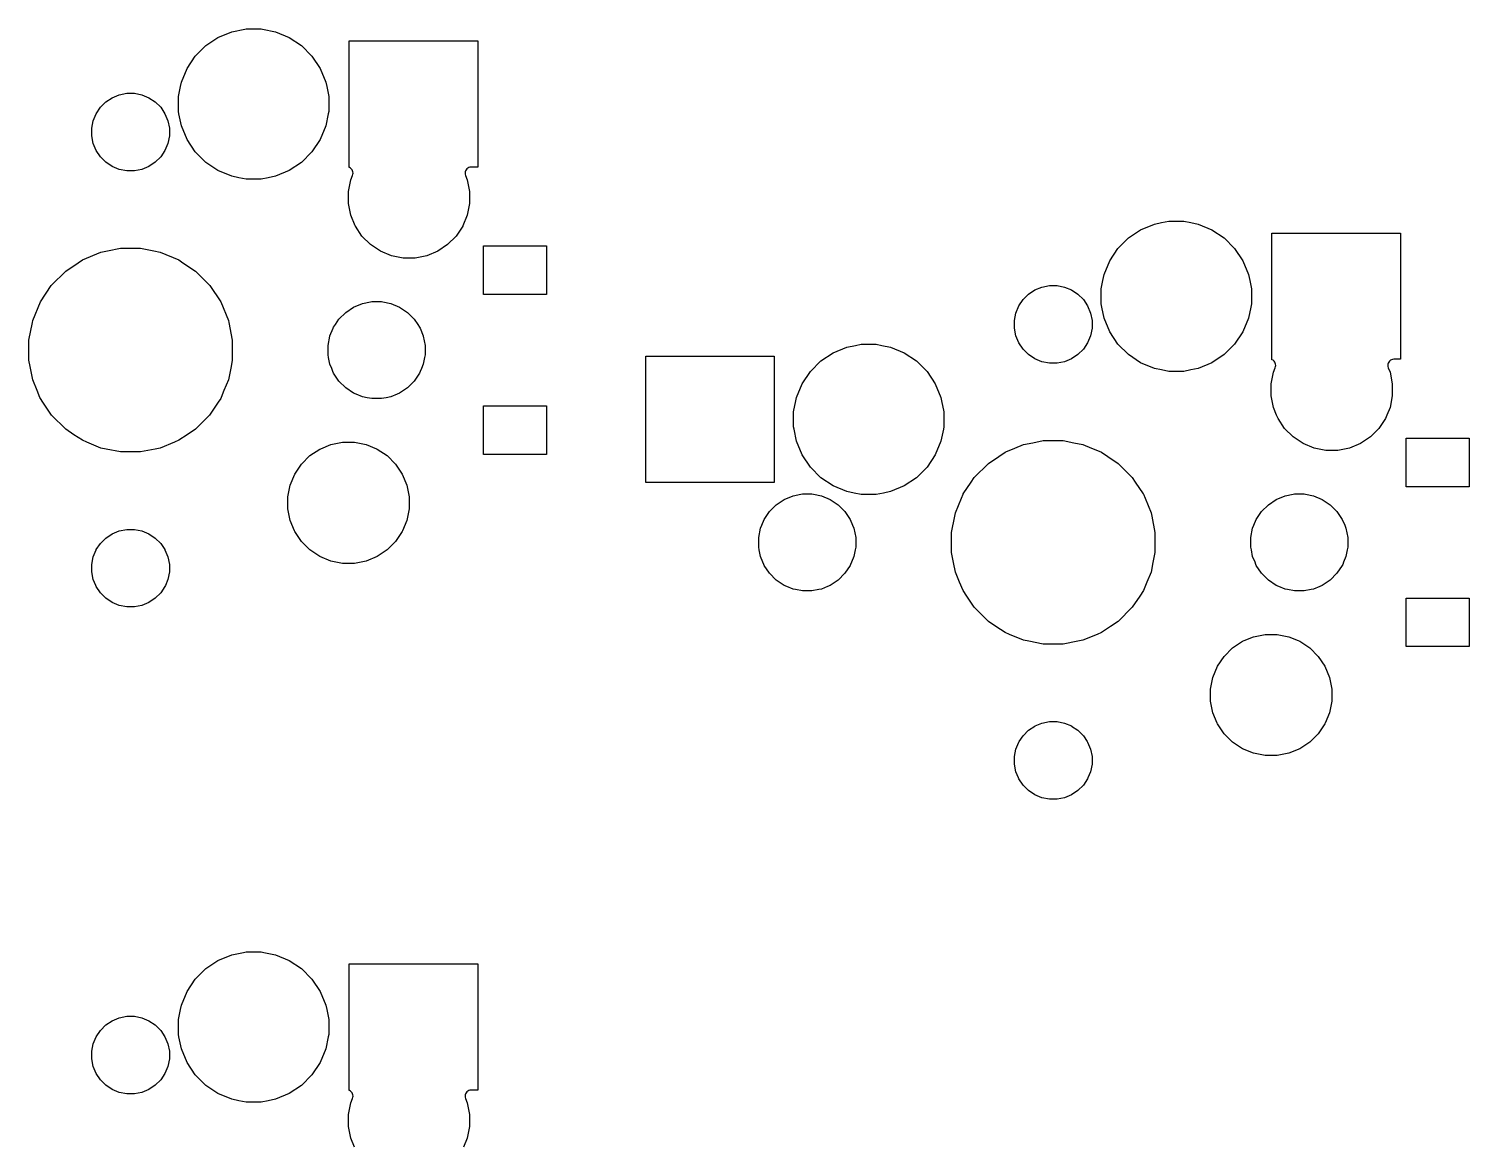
# Model space of a CAD drawing. Extents: x 52 to 337, y -159 to -34.
# Drawn here: x 124.9 to 154.64, y -77.45 to -54.49 of the extents above; entities that cross this region are included whole.
import ezdxf

# ---------------------------------------------------------------- set-up
doc = ezdxf.new("R2010")
doc.units = 0
doc.layers.add('BLACK', color=7, linetype='CONTINUOUS')

msp = doc.modelspace()

# ---------------------------------------------------------------- linework, layer by layer
at = {"layer": 'BLACK', "linetype": 'CONTINUOUS'}
for p, q in [((128.551, -54.834), (128.805, -54.6643)), ((128.805, -54.6643), (129.088, -54.5474)), ((129.088, -54.5474), (129.356, -54.4939)), ((129.356, -54.4939), (129.387, -54.4877)), ((129.387, -54.4877), (129.693, -54.4877)), ((129.693, -54.4877), (129.724, -54.4939)), ((129.724, -54.4939), (129.992, -54.5474)), ((129.992, -54.5474), (130.275, -54.6643)), ((130.275, -54.6643), (130.529, -54.834)), ((128.335, -55.05), (128.551, -54.834)), ((130.529, -54.834), (130.745, -55.05)), ((131.516, -57.3489), (131.516, -54.7377)), ((131.516, -54.7377), (134.168, -54.7377)), ((134.168, -54.7377), (134.168, -57.3397)), ((128.049, -55.5863), (128.166, -55.3041)), ((128.166, -55.3041), (128.335, -55.05)), ((130.745, -55.05), (130.914, -55.3041)), ((130.914, -55.3041), (131.031, -55.5863)), ((128.03, -55.6794), (128.049, -55.5863)), ((131.031, -55.5863), (131.05, -55.6794)), ((126.489, -55.9966), (126.621, -55.9089)), ((126.621, -55.9089), (126.766, -55.8485)), ((126.621, -55.9089), (126.621, -55.9089)), ((126.766, -55.8485), (126.921, -55.8177)), ((126.921, -55.8177), (127.079, -55.8177)), ((127.079, -55.8177), (127.234, -55.8485)), ((127.234, -55.8485), (127.379, -55.9089)), ((127.379, -55.9089), (127.379, -55.9089)), ((127.379, -55.9089), (127.511, -55.9966)), ((127.989, -55.886), (128.03, -55.6794)), ((127.989, -56.1915), (127.989, -55.886)), ((131.05, -55.6794), (131.091, -55.886)), ((131.091, -55.886), (131.091, -56.1915)), ((126.29, -56.2393), (126.378, -56.1081)), ((126.378, -56.1081), (126.489, -55.9966)), ((127.511, -55.9966), (127.622, -56.1081)), ((127.622, -56.1081), (127.71, -56.2393)), ((127.999, -56.243), (127.989, -56.1915)), ((131.091, -56.1915), (131.081, -56.243)), ((126.199, -56.5399), (126.23, -56.3851)), ((126.23, -56.3851), (126.29, -56.2393)), ((126.29, -56.2393), (126.29, -56.2393)), ((127.71, -56.2393), (127.71, -56.2393)), ((127.71, -56.2393), (127.77, -56.3851)), ((127.77, -56.3851), (127.801, -56.5399)), ((128.049, -56.4912), (127.999, -56.243)), ((128.166, -56.7734), (128.049, -56.4912)), ((131.031, -56.4912), (130.914, -56.7734)), ((131.081, -56.243), (131.031, -56.4912)), ((126.199, -56.6976), (126.199, -56.5399)), ((126.23, -56.8524), (126.199, -56.6976)), ((127.801, -56.6976), (127.77, -56.8524)), ((127.801, -56.5399), (127.801, -56.6976)), ((128.335, -57.0275), (128.166, -56.7734)), ((130.914, -56.7734), (130.745, -57.0275)), ((126.29, -56.997), (126.23, -56.8524)), ((126.29, -56.9982), (126.29, -56.997)), ((126.378, -57.1294), (126.29, -56.9982)), ((127.71, -56.9982), (127.622, -57.1294)), ((127.77, -56.8524), (127.71, -56.997)), ((127.71, -56.997), (127.71, -56.9982)), ((128.551, -57.2435), (128.335, -57.0275)), ((130.745, -57.0275), (130.529, -57.2435)), ((126.489, -57.2409), (126.378, -57.1294)), ((126.621, -57.3286), (126.489, -57.2409)), ((126.766, -57.389), (126.621, -57.3286)), ((126.621, -57.3286), (126.621, -57.3286)), ((126.621, -57.3286), (126.621, -57.3286)), ((126.921, -57.4198), (126.766, -57.389)), ((127.234, -57.389), (127.079, -57.4198)), ((127.379, -57.3286), (127.234, -57.389)), ((127.511, -57.2409), (127.379, -57.3286)), ((127.379, -57.3286), (127.379, -57.3286)), ((127.379, -57.3286), (127.379, -57.3286)), ((127.622, -57.1294), (127.511, -57.2409)), ((128.805, -57.4132), (128.551, -57.2435)), ((130.529, -57.2435), (130.275, -57.4132)), ((131.517, -57.3493), (131.516, -57.3489)), ((131.539, -57.3608), (131.517, -57.3493)), ((131.558, -57.3764), (131.539, -57.3608)), ((131.573, -57.3953), (131.558, -57.3764)), ((131.585, -57.4169), (131.573, -57.3953)), ((133.927, -57.3953), (133.915, -57.4169)), ((133.942, -57.3764), (133.927, -57.3953)), ((133.961, -57.3608), (133.942, -57.3764)), ((133.983, -57.3493), (133.961, -57.3608)), ((134.006, -57.3422), (133.983, -57.3493)), ((134.031, -57.3397), (134.006, -57.3422)), ((134.168, -57.3397), (134.031, -57.3397)), ((127.079, -57.4198), (126.921, -57.4198)), ((129.088, -57.5301), (128.805, -57.4132)), ((129.237, -57.5599), (129.088, -57.5301)), ((129.387, -57.5897), (129.237, -57.5599)), ((129.693, -57.5897), (129.387, -57.5897)), ((129.843, -57.5599), (129.693, -57.5897)), ((129.992, -57.5301), (129.843, -57.5599)), ((130.275, -57.4132), (129.992, -57.5301)), ((131.499, -57.8455), (131.547, -57.6038)), ((131.547, -57.6038), (131.585, -57.5126)), ((131.592, -57.4404), (131.585, -57.4169)), ((131.585, -57.5126), (131.592, -57.4891)), ((131.594, -57.4647), (131.592, -57.4404)), ((131.592, -57.4891), (131.594, -57.4647)), ((133.908, -57.4404), (133.906, -57.4647)), ((133.906, -57.4647), (133.908, -57.4891)), ((133.915, -57.4169), (133.908, -57.4404)), ((133.908, -57.4891), (133.915, -57.5126)), ((133.915, -57.5126), (133.953, -57.6038)), ((133.953, -57.6038), (134.001, -57.8455)), ((131.499, -58.092), (131.499, -57.8455)), ((134.001, -57.8455), (134.001, -58.092)), ((131.547, -58.3337), (131.499, -58.092)), ((134.001, -58.092), (133.953, -58.3337)), ((131.638, -58.5524), (131.547, -58.3337)), ((131.641, -58.5613), (131.638, -58.5524)), ((131.778, -58.7662), (131.641, -58.5613)), ((133.859, -58.5613), (133.722, -58.7662)), ((133.862, -58.5524), (133.859, -58.5613)), ((133.953, -58.3337), (133.862, -58.5524)), ((147.855, -58.633), (148.138, -58.5161)), ((148.138, -58.5161), (148.287, -58.4863)), ((148.287, -58.4863), (148.437, -58.4565)), ((148.437, -58.4565), (148.743, -58.4565)), ((148.743, -58.4565), (148.893, -58.4863)), ((148.893, -58.4863), (149.042, -58.5161)), ((149.042, -58.5161), (149.325, -58.633)), ((131.953, -58.9405), (131.778, -58.7662)), ((133.722, -58.7662), (133.547, -58.9405)), ((147.385, -59.0188), (147.601, -58.8028)), ((147.601, -58.8028), (147.855, -58.633)), ((149.325, -58.633), (149.579, -58.8028)), ((149.579, -58.8028), (149.795, -59.0188)), ((150.566, -61.3176), (150.566, -58.7065)), ((150.566, -58.7065), (153.218, -58.7065)), ((153.218, -58.7065), (153.218, -61.3085)), ((126.005, -59.2569), (126.387, -59.0985)), ((126.387, -59.0985), (126.522, -59.0716)), ((126.522, -59.0716), (126.793, -59.0177)), ((126.793, -59.0177), (127.207, -59.0177)), ((127.207, -59.0177), (127.478, -59.0716)), ((127.478, -59.0716), (127.613, -59.0985)), ((127.613, -59.0985), (127.995, -59.2569)), ((132.157, -59.0774), (131.953, -58.9405)), ((132.385, -59.1717), (132.157, -59.0774)), ((132.157, -59.0774), (132.157, -59.0774)), ((132.157, -59.0774), (132.157, -59.0774)), ((132.627, -59.2197), (132.385, -59.1717)), ((133.115, -59.1717), (132.873, -59.2197)), ((133.343, -59.0774), (133.115, -59.1717)), ((133.547, -58.9405), (133.343, -59.0774)), ((133.343, -59.0774), (133.343, -59.0774)), ((133.343, -59.0774), (133.343, -59.0774)), ((134.286, -59.9697), (134.286, -58.9677)), ((134.286, -58.9677), (135.588, -58.9677)), ((135.588, -58.9677), (135.588, -59.9697)), ((147.216, -59.2728), (147.385, -59.0188)), ((149.795, -59.0188), (149.964, -59.2728)), ((125.661, -59.4868), (125.919, -59.3145)), ((125.919, -59.3145), (126.005, -59.2569)), ((127.995, -59.2569), (128.081, -59.3145)), ((128.081, -59.3145), (128.339, -59.4868)), ((132.873, -59.2197), (132.627, -59.2197)), ((147.099, -59.5551), (147.216, -59.2728)), ((149.964, -59.2728), (150.081, -59.5551)), ((125.368, -59.7794), (125.661, -59.4868)), ((128.339, -59.4868), (128.632, -59.7794)), ((147.039, -59.8547), (147.074, -59.6795)), ((147.074, -59.6795), (147.099, -59.5551)), ((150.081, -59.5551), (150.106, -59.6795)), ((150.106, -59.6795), (150.141, -59.8547)), ((125.138, -60.1236), (125.363, -59.7865)), ((125.363, -59.7865), (125.368, -59.7794)), ((128.632, -59.7794), (128.637, -59.7865)), ((128.637, -59.7865), (128.862, -60.1236)), ((135.588, -59.9697), (134.286, -59.9697)), ((145.428, -60.0769), (145.539, -59.9653)), ((145.539, -59.9653), (145.671, -59.8777)), ((145.671, -59.8777), (145.816, -59.8173)), ((145.671, -59.8777), (145.671, -59.8777)), ((145.816, -59.8173), (145.971, -59.7865)), ((145.971, -59.7865), (146.129, -59.7865)), ((146.129, -59.7865), (146.284, -59.8173)), ((146.284, -59.8173), (146.429, -59.8777)), ((146.429, -59.8777), (146.429, -59.8777)), ((146.429, -59.8777), (146.561, -59.9653)), ((146.561, -59.9653), (146.672, -60.0769)), ((147.039, -60.1603), (147.039, -59.8547)), ((150.141, -59.8547), (150.141, -60.1603)), ((124.98, -60.5059), (125.138, -60.1236)), ((128.862, -60.1236), (129.02, -60.5059)), ((131.302, -60.4806), (131.442, -60.3412)), ((131.442, -60.3412), (131.606, -60.2317)), ((131.606, -60.2317), (131.788, -60.1562)), ((131.788, -60.1562), (131.952, -60.1236)), ((131.952, -60.1236), (131.981, -60.1177)), ((131.981, -60.1177), (132.179, -60.1177)), ((132.179, -60.1177), (132.208, -60.1236)), ((132.208, -60.1236), (132.372, -60.1562)), ((132.372, -60.1562), (132.554, -60.2317)), ((132.554, -60.2317), (132.718, -60.3412)), ((132.718, -60.3412), (132.858, -60.4806)), ((145.249, -60.5086), (145.28, -60.3539)), ((145.28, -60.3539), (145.34, -60.2081)), ((145.34, -60.2081), (145.428, -60.0769)), ((145.34, -60.2081), (145.34, -60.2081)), ((146.672, -60.0769), (146.76, -60.2081)), ((146.76, -60.2081), (146.76, -60.2081)), ((146.76, -60.2081), (146.82, -60.3539)), ((146.82, -60.3539), (146.851, -60.5086)), ((147.053, -60.2317), (147.039, -60.1603)), ((147.099, -60.4599), (147.053, -60.2317)), ((150.127, -60.2317), (150.081, -60.4599)), ((150.141, -60.1603), (150.127, -60.2317)), ((124.899, -60.9118), (124.972, -60.5467)), ((124.972, -60.5467), (124.98, -60.5059)), ((129.02, -60.5059), (129.028, -60.5467)), ((129.028, -60.5467), (129.101, -60.9118)), ((131.117, -60.8268), (131.184, -60.6664)), ((131.184, -60.6664), (131.193, -60.6446)), ((131.193, -60.6446), (131.228, -60.5926)), ((131.228, -60.5926), (131.302, -60.4806)), ((132.858, -60.4806), (132.932, -60.5926)), ((132.932, -60.5926), (132.967, -60.6446)), ((132.967, -60.6446), (132.976, -60.6664)), ((132.976, -60.6664), (133.043, -60.8268)), ((145.249, -60.6664), (145.249, -60.5086)), ((145.28, -60.8211), (145.249, -60.6664)), ((146.851, -60.6664), (146.82, -60.8211)), ((146.851, -60.5086), (146.851, -60.6664)), ((147.216, -60.7422), (147.099, -60.4599)), ((150.081, -60.4599), (149.964, -60.7422)), ((124.899, -61.3257), (124.899, -60.9118)), ((129.101, -60.9118), (129.101, -61.3257)), ((131.079, -61.0202), (131.117, -60.8289)), ((131.117, -60.8289), (131.117, -60.8268)), ((133.043, -60.8268), (133.043, -60.8289)), ((133.043, -60.8289), (133.081, -61.0202)), ((145.34, -60.9658), (145.28, -60.8211)), ((146.82, -60.8211), (146.76, -60.9658)), ((147.385, -60.9962), (147.216, -60.7422)), ((149.964, -60.7422), (149.795, -60.9962)), ((131.079, -61.2173), (131.079, -61.0202)), ((131.089, -61.2698), (131.079, -61.2173)), ((133.081, -61.2173), (133.071, -61.2698)), ((133.081, -61.0202), (133.081, -61.2173)), ((137.639, -63.8485), (137.639, -61.2465)), ((137.639, -61.2465), (140.291, -61.2465)), ((140.291, -61.2465), (140.291, -63.8485)), ((141.251, -61.3428), (141.505, -61.173)), ((141.505, -61.173), (141.788, -61.0561)), ((141.788, -61.0561), (141.968, -61.0202)), ((141.968, -61.0202), (142.087, -60.9965)), ((142.087, -60.9965), (142.393, -60.9965)), ((142.393, -60.9965), (142.512, -61.0202)), ((142.512, -61.0202), (142.692, -61.0561)), ((142.692, -61.0561), (142.975, -61.173)), ((142.975, -61.173), (143.229, -61.3428)), ((145.34, -60.9669), (145.34, -60.9658)), ((145.428, -61.0981), (145.34, -60.9669)), ((145.539, -61.2097), (145.428, -61.0981)), ((145.671, -61.2973), (145.539, -61.2097)), ((146.561, -61.2097), (146.429, -61.2973)), ((146.672, -61.0981), (146.561, -61.2097)), ((146.76, -60.9669), (146.672, -61.0981)), ((146.76, -60.9658), (146.76, -60.9669)), ((147.601, -61.2122), (147.385, -60.9962)), ((147.855, -61.382), (147.601, -61.2122)), ((149.579, -61.2122), (149.325, -61.382)), ((149.795, -60.9962), (149.579, -61.2122)), ((124.925, -61.4579), (124.899, -61.3257)), ((124.98, -61.7316), (124.925, -61.4579)), ((129.075, -61.4579), (129.02, -61.7316)), ((129.101, -61.3257), (129.075, -61.4579)), ((131.117, -61.4107), (131.089, -61.2698)), ((131.154, -61.4989), (131.117, -61.4107)), ((131.179, -61.5588), (131.154, -61.4989)), ((131.193, -61.5929), (131.179, -61.5588)), ((132.981, -61.5588), (132.967, -61.5929)), ((133.006, -61.4989), (132.981, -61.5588)), ((133.043, -61.4107), (133.006, -61.4989)), ((133.071, -61.2698), (133.043, -61.4107)), ((140.866, -61.8128), (141.035, -61.5588)), ((141.035, -61.5588), (141.251, -61.3428)), ((143.229, -61.3428), (143.445, -61.5588)), ((143.445, -61.5588), (143.614, -61.8128)), ((145.816, -61.3577), (145.671, -61.2973)), ((145.671, -61.2973), (145.671, -61.2973)), ((145.671, -61.2973), (145.671, -61.2973)), ((145.971, -61.3885), (145.816, -61.3577)), ((146.129, -61.3885), (145.971, -61.3885)), ((146.284, -61.3577), (146.129, -61.3885)), ((146.429, -61.2973), (146.284, -61.3577)), ((146.429, -61.2973), (146.429, -61.2973)), ((146.429, -61.2973), (146.429, -61.2973)), ((148.138, -61.4989), (147.855, -61.382)), ((148.287, -61.5287), (148.138, -61.4989)), ((148.437, -61.5585), (148.287, -61.5287)), ((148.743, -61.5585), (148.437, -61.5585)), ((148.893, -61.5287), (148.743, -61.5585)), ((149.042, -61.4989), (148.893, -61.5287)), ((149.325, -61.382), (149.042, -61.4989)), ((150.567, -61.318), (150.566, -61.3176)), ((150.589, -61.3296), (150.567, -61.318)), ((150.608, -61.3451), (150.589, -61.3296)), ((150.597, -61.5726), (150.635, -61.4813)), ((150.623, -61.3641), (150.608, -61.3451)), ((150.635, -61.3857), (150.623, -61.3641)), ((150.642, -61.4091), (150.635, -61.3857)), ((150.635, -61.4813), (150.642, -61.4579)), ((150.644, -61.4335), (150.642, -61.4091)), ((150.642, -61.4579), (150.644, -61.4335)), ((152.958, -61.4091), (152.956, -61.4335)), ((152.956, -61.4335), (152.958, -61.4579)), ((152.965, -61.3857), (152.958, -61.4091)), ((152.958, -61.4579), (152.965, -61.4813)), ((152.977, -61.3641), (152.965, -61.3857)), ((152.965, -61.4813), (153.003, -61.5726)), ((152.992, -61.3451), (152.977, -61.3641)), ((153.011, -61.3296), (152.992, -61.3451)), ((153.033, -61.318), (153.011, -61.3296)), ((153.056, -61.3109), (153.033, -61.318)), ((153.081, -61.3085), (153.056, -61.3109)), ((153.218, -61.3085), (153.081, -61.3085)), ((125.072, -61.9552), (124.98, -61.7316)), ((129.02, -61.7316), (128.928, -61.9552)), ((131.302, -61.7569), (131.193, -61.5929)), ((131.442, -61.8963), (131.302, -61.7569)), ((132.858, -61.7569), (132.718, -61.8963)), ((132.967, -61.5929), (132.858, -61.7569)), ((140.749, -62.0951), (140.866, -61.8128)), ((143.614, -61.8128), (143.731, -62.0951)), ((150.549, -61.8143), (150.597, -61.5726)), ((150.549, -62.0607), (150.549, -61.8143)), ((153.003, -61.5726), (153.051, -61.8143)), ((153.051, -61.8143), (153.051, -62.0607)), ((125.13, -62.0951), (125.072, -61.9552)), ((125.138, -62.1139), (125.13, -62.0951)), ((125.191, -62.1938), (125.138, -62.1139)), ((128.862, -62.1139), (128.809, -62.1938)), ((128.87, -62.0951), (128.862, -62.1139)), ((128.928, -61.9552), (128.87, -62.0951)), ((131.606, -62.0058), (131.442, -61.8963)), ((131.659, -62.0279), (131.606, -62.0058)), ((131.606, -62.0058), (131.606, -62.0058)), ((131.606, -62.0058), (131.606, -62.0058)), ((131.788, -62.0813), (131.659, -62.0279)), ((131.885, -62.1005), (131.788, -62.0813)), ((131.981, -62.1197), (131.885, -62.1005)), ((132.179, -62.1197), (131.981, -62.1197)), ((132.275, -62.1005), (132.179, -62.1197)), ((132.372, -62.0813), (132.275, -62.1005)), ((132.501, -62.0279), (132.372, -62.0813)), ((132.554, -62.0058), (132.501, -62.0279)), ((132.718, -61.8963), (132.554, -62.0058)), ((132.554, -62.0058), (132.554, -62.0058)), ((132.554, -62.0058), (132.554, -62.0058)), ((140.735, -62.1622), (140.749, -62.0951)), ((143.731, -62.0951), (143.745, -62.1622)), ((150.597, -62.3024), (150.549, -62.0607)), ((153.051, -62.0607), (153.003, -62.3024)), ((125.368, -62.4581), (125.191, -62.1938)), ((128.809, -62.1938), (128.632, -62.4581)), ((134.286, -63.2697), (134.286, -62.2677)), ((134.286, -62.2677), (135.588, -62.2677)), ((135.588, -62.2677), (135.588, -63.2697)), ((140.689, -62.3947), (140.735, -62.1622)), ((140.689, -62.7003), (140.689, -62.3947)), ((143.745, -62.1622), (143.791, -62.3947)), ((143.791, -62.3947), (143.791, -62.7003)), ((150.662, -62.4581), (150.597, -62.3024)), ((153.003, -62.3024), (152.938, -62.4581)), ((125.661, -62.7507), (125.368, -62.4581)), ((128.632, -62.4581), (128.339, -62.7507)), ((140.699, -62.7507), (140.689, -62.7003)), ((143.791, -62.7003), (143.781, -62.7507)), ((150.691, -62.5301), (150.662, -62.4581)), ((150.828, -62.735), (150.691, -62.5301)), ((151.003, -62.9092), (150.828, -62.735)), ((152.772, -62.735), (152.597, -62.9092)), ((152.909, -62.5301), (152.772, -62.735)), ((152.938, -62.4581), (152.909, -62.5301)), ((125.832, -62.8649), (125.661, -62.7507)), ((126.005, -62.9806), (125.832, -62.8649)), ((126.094, -63.0177), (126.005, -62.9806)), ((126.005, -62.9806), (126.005, -62.9806)), ((126.005, -62.9806), (126.005, -62.9806)), ((126.387, -63.139), (126.094, -63.0177)), ((127.906, -63.0177), (127.613, -63.139)), ((127.995, -62.9806), (127.906, -63.0177)), ((128.168, -62.8649), (127.995, -62.9806)), ((127.995, -62.9806), (127.995, -62.9806)), ((127.995, -62.9806), (127.995, -62.9806)), ((128.339, -62.7507), (128.168, -62.8649)), ((131.135, -63.0658), (131.377, -63.0177)), ((131.377, -63.0177), (131.623, -63.0177)), ((131.623, -63.0177), (131.865, -63.0658)), ((140.749, -62.9999), (140.699, -62.7507)), ((140.866, -63.2822), (140.749, -62.9999)), ((143.731, -62.9999), (143.614, -63.2822)), ((143.781, -62.7507), (143.731, -62.9999)), ((145.437, -63.0672), (145.626, -63.0297)), ((145.626, -63.0297), (145.843, -62.9865)), ((145.843, -62.9865), (146.257, -62.9865)), ((146.257, -62.9865), (146.474, -63.0297)), ((146.474, -63.0297), (146.663, -63.0672)), ((151.207, -63.0461), (151.003, -62.9092)), ((151.435, -63.1404), (151.207, -63.0461)), ((151.207, -63.0461), (151.207, -63.0461)), ((151.207, -63.0461), (151.207, -63.0461)), ((152.393, -63.0461), (152.165, -63.1404)), ((152.597, -62.9092), (152.393, -63.0461)), ((152.393, -63.0461), (152.393, -63.0461)), ((152.393, -63.0461), (152.393, -63.0461)), ((153.337, -63.9385), (153.337, -62.9365)), ((153.337, -62.9365), (154.638, -62.9365)), ((154.638, -62.9365), (154.638, -63.9385)), ((126.493, -63.1601), (126.387, -63.139)), ((126.793, -63.2197), (126.493, -63.1601)), ((127.207, -63.2197), (126.793, -63.2197)), ((127.507, -63.1601), (127.207, -63.2197)), ((127.613, -63.139), (127.507, -63.1601)), ((130.528, -63.4713), (130.703, -63.297)), ((130.703, -63.297), (130.907, -63.1601)), ((130.907, -63.1601), (130.925, -63.153)), ((130.925, -63.153), (131.135, -63.0658)), ((131.865, -63.0658), (132.075, -63.153)), ((132.075, -63.153), (132.093, -63.1601)), ((132.093, -63.1601), (132.297, -63.297)), ((132.297, -63.297), (132.472, -63.4713)), ((135.588, -63.2697), (134.286, -63.2697)), ((141.035, -63.5362), (140.866, -63.2822)), ((143.614, -63.2822), (143.445, -63.5362)), ((144.711, -63.4555), (144.926, -63.3117)), ((144.926, -63.3117), (145.055, -63.2256)), ((145.055, -63.2256), (145.069, -63.2197)), ((145.069, -63.2197), (145.26, -63.1404)), ((145.26, -63.1404), (145.437, -63.0672)), ((146.663, -63.0672), (146.84, -63.1404)), ((146.84, -63.1404), (147.031, -63.2197)), ((147.031, -63.2197), (147.045, -63.2256)), ((147.045, -63.2256), (147.174, -63.3117)), ((147.174, -63.3117), (147.389, -63.4555)), ((151.677, -63.1885), (151.435, -63.1404)), ((151.923, -63.1885), (151.677, -63.1885)), ((152.165, -63.1404), (151.923, -63.1885)), ((130.391, -63.6762), (130.419, -63.6349)), ((130.419, -63.6349), (130.528, -63.4713)), ((132.472, -63.4713), (132.581, -63.6349)), ((132.581, -63.6349), (132.609, -63.6762)), ((141.251, -63.7522), (141.035, -63.5362)), ((143.445, -63.5362), (143.229, -63.7522)), ((144.418, -63.7482), (144.711, -63.4555)), ((147.389, -63.4555), (147.682, -63.7482)), ((130.249, -64.1455), (130.297, -63.9038)), ((130.297, -63.9038), (130.391, -63.6762)), ((132.609, -63.6762), (132.703, -63.9038)), ((132.703, -63.9038), (132.751, -64.1455)), ((140.291, -63.8485), (137.639, -63.8485)), ((141.505, -63.922), (141.251, -63.7522)), ((141.788, -64.0389), (141.505, -63.922)), ((142.975, -63.922), (142.692, -64.0389)), ((143.229, -63.7522), (142.975, -63.922)), ((144.192, -64.0865), (144.356, -63.8414)), ((144.356, -63.8414), (144.418, -63.7482)), ((147.682, -63.7482), (147.744, -63.8414)), ((147.744, -63.8414), (147.908, -64.0865)), ((154.638, -63.9385), (153.337, -63.9385)), ((130.249, -64.392), (130.249, -64.1455)), ((132.751, -64.1455), (132.751, -64.392)), ((140.332, -64.31), (140.496, -64.2004)), ((140.496, -64.2004), (140.678, -64.125)), ((140.678, -64.125), (140.842, -64.0923)), ((140.842, -64.0923), (140.871, -64.0865)), ((140.871, -64.0865), (141.069, -64.0865)), ((141.069, -64.0865), (141.098, -64.0923)), ((141.098, -64.0923), (141.262, -64.125)), ((141.262, -64.125), (141.444, -64.2004)), ((141.444, -64.2004), (141.608, -64.31)), ((141.937, -64.0687), (141.788, -64.0389)), ((142.087, -64.0985), (141.937, -64.0687)), ((142.393, -64.0985), (142.087, -64.0985)), ((142.543, -64.0687), (142.393, -64.0985)), ((142.692, -64.0389), (142.543, -64.0687)), ((144.03, -64.4747), (144.155, -64.1715)), ((144.155, -64.1715), (144.188, -64.0923)), ((144.188, -64.0923), (144.192, -64.0865)), ((147.908, -64.0865), (147.912, -64.0923)), ((147.912, -64.0923), (147.945, -64.1715)), ((147.945, -64.1715), (148.07, -64.4747)), ((150.492, -64.31), (150.656, -64.2004)), ((150.656, -64.2004), (150.838, -64.125)), ((150.838, -64.125), (151.002, -64.0923)), ((151.002, -64.0923), (151.031, -64.0865)), ((151.031, -64.0865), (151.229, -64.0865)), ((151.229, -64.0865), (151.258, -64.0923)), ((151.258, -64.0923), (151.422, -64.125)), ((151.422, -64.125), (151.604, -64.2004)), ((151.604, -64.2004), (151.768, -64.31)), ((130.297, -64.6337), (130.249, -64.392)), ((132.751, -64.392), (132.703, -64.6337)), ((140.083, -64.6133), (140.192, -64.4494)), ((140.192, -64.4494), (140.332, -64.31)), ((141.608, -64.31), (141.748, -64.4494)), ((141.748, -64.4494), (141.857, -64.6133)), ((144.015, -64.549), (144.03, -64.4747)), ((148.07, -64.4747), (148.085, -64.549)), ((150.243, -64.6133), (150.352, -64.4494)), ((150.352, -64.4494), (150.492, -64.31)), ((151.768, -64.31), (151.908, -64.4494)), ((151.908, -64.4494), (152.017, -64.6133)), ((126.766, -64.8485), (126.921, -64.8178)), ((126.921, -64.8178), (127.079, -64.8178)), ((127.079, -64.8178), (127.234, -64.8485)), ((130.386, -64.8485), (130.297, -64.6337)), ((132.703, -64.6337), (132.614, -64.8485)), ((139.969, -64.9889), (140.007, -64.7955)), ((140.007, -64.7955), (140.033, -64.7338)), ((140.033, -64.7338), (140.083, -64.6133)), ((141.857, -64.6133), (141.907, -64.7338)), ((141.907, -64.7338), (141.933, -64.7955)), ((141.933, -64.7955), (141.971, -64.9889)), ((143.949, -64.8806), (144.015, -64.549)), ((148.085, -64.549), (148.151, -64.8806)), ((150.129, -64.9889), (150.167, -64.7955)), ((150.167, -64.7955), (150.193, -64.7338)), ((150.193, -64.7338), (150.243, -64.6133)), ((152.017, -64.6133), (152.067, -64.7338)), ((152.067, -64.7338), (152.093, -64.7955)), ((152.093, -64.7955), (152.131, -64.9889)), ((126.293, -65.2357), (126.378, -65.1081)), ((126.378, -65.1081), (126.489, -64.9966)), ((126.489, -64.9966), (126.621, -64.9089)), ((126.621, -64.9089), (126.766, -64.8485)), ((126.621, -64.9089), (126.621, -64.9089)), ((127.234, -64.8485), (127.379, -64.9089)), ((127.379, -64.9089), (127.379, -64.9089)), ((127.379, -64.9089), (127.511, -64.9966)), ((127.511, -64.9966), (127.622, -65.1081)), ((127.622, -65.1081), (127.707, -65.2357)), ((130.391, -64.8613), (130.386, -64.8485)), ((130.528, -65.0662), (130.391, -64.8613)), ((130.703, -65.2405), (130.528, -65.0662)), ((132.472, -65.0662), (132.297, -65.2405)), ((132.609, -64.8613), (132.472, -65.0662)), ((132.614, -64.8485), (132.609, -64.8613)), ((139.969, -65.1861), (139.969, -64.9889)), ((141.971, -64.9889), (141.971, -65.1861)), ((143.949, -65.2944), (143.949, -64.8806)), ((148.151, -64.8806), (148.151, -65.2944)), ((150.129, -65.1861), (150.129, -64.9889)), ((152.131, -64.9889), (152.131, -65.1861)), ((126.199, -65.5399), (126.23, -65.3851)), ((126.23, -65.3851), (126.29, -65.2393)), ((126.29, -65.2393), (126.293, -65.2357)), ((127.707, -65.2357), (127.71, -65.2393)), ((127.71, -65.2393), (127.77, -65.3851)), ((127.77, -65.3851), (127.801, -65.5399)), ((130.907, -65.3774), (130.703, -65.2405)), ((131.135, -65.4717), (130.907, -65.3774)), ((130.907, -65.3774), (130.907, -65.3774)), ((130.907, -65.3774), (130.907, -65.3774)), ((132.093, -65.3774), (131.865, -65.4717)), ((132.297, -65.2405), (132.093, -65.3774)), ((132.093, -65.3774), (132.093, -65.3774)), ((132.093, -65.3774), (132.093, -65.3774)), ((139.98, -65.2405), (139.969, -65.1861)), ((140.007, -65.3795), (139.98, -65.2405)), ((140.056, -65.4971), (140.007, -65.3795)), ((141.933, -65.3795), (141.884, -65.4971)), ((141.96, -65.2405), (141.933, -65.3795)), ((141.971, -65.1861), (141.96, -65.2405)), ((143.991, -65.5047), (143.949, -65.2944)), ((148.151, -65.2944), (148.109, -65.5047)), ((150.14, -65.2405), (150.129, -65.1861)), ((150.167, -65.3795), (150.14, -65.2405)), ((150.216, -65.4971), (150.167, -65.3795)), ((152.093, -65.3795), (152.044, -65.4971)), ((152.12, -65.2405), (152.093, -65.3795)), ((152.131, -65.1861), (152.12, -65.2405)), ((126.199, -65.6976), (126.199, -65.5399)), ((126.23, -65.8524), (126.199, -65.6976)), ((127.801, -65.6976), (127.77, -65.8524)), ((127.801, -65.5399), (127.801, -65.6976)), ((131.377, -65.5198), (131.135, -65.4717)), ((131.623, -65.5198), (131.377, -65.5198)), ((131.865, -65.4717), (131.623, -65.5198)), ((140.074, -65.5399), (140.056, -65.4971)), ((140.083, -65.5617), (140.074, -65.5399)), ((140.192, -65.7256), (140.083, -65.5617)), ((141.857, -65.5617), (141.748, -65.7256)), ((141.866, -65.5399), (141.857, -65.5617)), ((141.884, -65.4971), (141.866, -65.5399)), ((144.03, -65.7003), (143.991, -65.5047)), ((144.117, -65.91), (144.03, -65.7003)), ((148.07, -65.7003), (147.983, -65.91)), ((148.109, -65.5047), (148.07, -65.7003)), ((150.234, -65.5399), (150.216, -65.4971)), ((150.243, -65.5617), (150.234, -65.5399)), ((150.352, -65.7256), (150.243, -65.5617)), ((152.017, -65.5617), (151.908, -65.7256)), ((152.026, -65.5399), (152.017, -65.5617)), ((152.044, -65.4971), (152.026, -65.5399)), ((126.28, -65.9747), (126.23, -65.8524)), ((126.29, -65.9982), (126.28, -65.9747)), ((126.378, -66.1294), (126.29, -65.9982)), ((127.71, -65.9982), (127.622, -66.1294)), ((127.72, -65.9747), (127.71, -65.9982)), ((127.77, -65.8524), (127.72, -65.9747)), ((140.332, -65.865), (140.192, -65.7256)), ((140.496, -65.9746), (140.332, -65.865)), ((140.549, -65.9967), (140.496, -65.9746)), ((140.496, -65.9746), (140.496, -65.9746)), ((140.496, -65.9746), (140.496, -65.9746)), ((140.678, -66.05), (140.549, -65.9967)), ((141.391, -65.9967), (141.262, -66.05)), ((141.444, -65.9746), (141.391, -65.9967)), ((141.608, -65.865), (141.444, -65.9746)), ((141.444, -65.9746), (141.444, -65.9746)), ((141.444, -65.9746), (141.444, -65.9746)), ((141.748, -65.7256), (141.608, -65.865)), ((144.187, -66.0805), (144.117, -65.91)), ((147.983, -65.91), (147.913, -66.0805)), ((150.492, -65.865), (150.352, -65.7256)), ((150.656, -65.9746), (150.492, -65.865)), ((150.709, -65.9967), (150.656, -65.9746)), ((150.656, -65.9746), (150.656, -65.9746)), ((150.656, -65.9746), (150.656, -65.9746)), ((150.838, -66.05), (150.709, -65.9967)), ((151.551, -65.9967), (151.422, -66.05)), ((151.604, -65.9746), (151.551, -65.9967)), ((151.768, -65.865), (151.604, -65.9746)), ((151.604, -65.9746), (151.604, -65.9746)), ((151.604, -65.9746), (151.604, -65.9746)), ((151.908, -65.7256), (151.768, -65.865)), ((126.489, -66.2409), (126.378, -66.1294)), ((126.621, -66.3286), (126.489, -66.2409)), ((127.511, -66.2409), (127.379, -66.3286)), ((127.622, -66.1294), (127.511, -66.2409)), ((140.727, -66.0598), (140.678, -66.05)), ((140.871, -66.0885), (140.727, -66.0598)), ((141.069, -66.0885), (140.871, -66.0885)), ((141.213, -66.0598), (141.069, -66.0885)), ((141.262, -66.05), (141.213, -66.0598)), ((144.188, -66.0827), (144.187, -66.0805)), ((144.264, -66.196), (144.188, -66.0827)), ((144.418, -66.4268), (144.264, -66.196)), ((147.836, -66.196), (147.682, -66.4268)), ((147.912, -66.0827), (147.836, -66.196)), ((147.913, -66.0805), (147.912, -66.0827)), ((150.887, -66.0598), (150.838, -66.05)), ((151.031, -66.0885), (150.887, -66.0598)), ((151.229, -66.0885), (151.031, -66.0885)), ((151.373, -66.0598), (151.229, -66.0885)), ((151.422, -66.05), (151.373, -66.0598)), ((153.337, -67.2385), (153.337, -66.2365)), ((153.337, -66.2365), (154.638, -66.2365)), ((154.638, -66.2365), (154.638, -67.2385)), ((126.766, -66.389), (126.621, -66.3286)), ((126.621, -66.3286), (126.621, -66.3286)), ((126.621, -66.3286), (126.621, -66.3286)), ((126.921, -66.4197), (126.766, -66.389)), ((127.079, -66.4197), (126.921, -66.4197)), ((127.234, -66.389), (127.079, -66.4197)), ((127.379, -66.3286), (127.234, -66.389)), ((127.379, -66.3286), (127.379, -66.3286)), ((127.379, -66.3286), (127.379, -66.3286)), ((144.711, -66.7195), (144.418, -66.4268)), ((147.682, -66.4268), (147.389, -66.7195)), ((144.866, -66.8232), (144.711, -66.7195)), ((145.055, -66.9494), (144.866, -66.8232)), ((147.234, -66.8232), (147.045, -66.9494)), ((147.389, -66.7195), (147.234, -66.8232)), ((145.144, -66.9865), (145.055, -66.9494)), ((145.055, -66.9494), (145.055, -66.9494)), ((145.055, -66.9494), (145.055, -66.9494)), ((145.437, -67.1078), (145.144, -66.9865)), ((145.543, -67.1289), (145.437, -67.1078)), ((145.843, -67.1885), (145.543, -67.1289)), ((146.257, -67.1885), (145.843, -67.1885)), ((146.557, -67.1289), (146.257, -67.1885)), ((146.663, -67.1078), (146.557, -67.1289)), ((146.956, -66.9865), (146.663, -67.1078)), ((147.045, -66.9494), (146.956, -66.9865)), ((147.045, -66.9494), (147.045, -66.9494)), ((147.045, -66.9494), (147.045, -66.9494)), ((149.753, -67.2658), (149.957, -67.1289)), ((149.957, -67.1289), (149.995, -67.1135)), ((149.995, -67.1135), (150.185, -67.0346)), ((150.185, -67.0346), (150.427, -66.9865)), ((150.427, -66.9865), (150.673, -66.9865)), ((150.673, -66.9865), (150.915, -67.0346)), ((150.915, -67.0346), (151.105, -67.1135)), ((151.105, -67.1135), (151.143, -67.1289)), ((151.143, -67.1289), (151.347, -67.2658)), ((149.441, -67.6449), (149.578, -67.44)), ((149.578, -67.44), (149.753, -67.2658)), ((151.347, -67.2658), (151.522, -67.44)), ((151.522, -67.44), (151.659, -67.6449)), ((154.638, -67.2385), (153.337, -67.2385)), ((149.347, -67.8726), (149.441, -67.6449)), ((149.441, -67.6449), (149.441, -67.6449)), ((151.659, -67.6449), (151.659, -67.6449)), ((151.659, -67.6449), (151.753, -67.8726)), ((149.299, -68.1143), (149.347, -67.8726)), ((151.753, -67.8726), (151.801, -68.1143)), ((149.299, -68.3607), (149.299, -68.1143)), ((149.347, -68.6024), (149.299, -68.3607)), ((151.801, -68.3607), (151.753, -68.6024)), ((151.801, -68.1143), (151.801, -68.3607)), ((149.436, -68.8173), (149.347, -68.6024)), ((151.753, -68.6024), (151.664, -68.8173)), ((145.428, -69.0769), (145.539, -68.9653)), ((145.539, -68.9653), (145.671, -68.8777)), ((145.671, -68.8777), (145.676, -68.8753)), ((145.676, -68.8753), (145.816, -68.8173)), ((145.816, -68.8173), (145.971, -68.7865)), ((145.971, -68.7865), (146.129, -68.7865)), ((146.129, -68.7865), (146.284, -68.8173)), ((146.284, -68.8173), (146.424, -68.8753)), ((146.424, -68.8753), (146.429, -68.8777)), ((146.429, -68.8777), (146.561, -68.9653)), ((146.561, -68.9653), (146.672, -69.0769)), ((149.441, -68.8301), (149.436, -68.8173)), ((149.578, -69.035), (149.441, -68.8301)), ((151.659, -68.8301), (151.522, -69.035)), ((151.664, -68.8173), (151.659, -68.8301)), ((145.28, -69.3539), (145.34, -69.2081)), ((145.34, -69.2081), (145.347, -69.1976)), ((145.347, -69.1976), (145.428, -69.0769)), ((146.672, -69.0769), (146.753, -69.1976)), ((146.753, -69.1976), (146.76, -69.2081)), ((146.76, -69.2081), (146.82, -69.3539)), ((149.753, -69.2092), (149.578, -69.035)), ((149.957, -69.3461), (149.753, -69.2092)), ((151.347, -69.2092), (151.143, -69.3461)), ((151.522, -69.035), (151.347, -69.2092)), ((145.249, -69.5086), (145.28, -69.3539)), ((145.249, -69.6664), (145.249, -69.5086)), ((146.82, -69.3539), (146.851, -69.5086)), ((146.851, -69.5086), (146.851, -69.6664)), ((150.185, -69.4404), (149.957, -69.3461)), ((149.957, -69.3461), (149.957, -69.3461)), ((149.957, -69.3461), (149.957, -69.3461)), ((150.427, -69.4885), (150.185, -69.4404)), ((150.673, -69.4885), (150.427, -69.4885)), ((150.915, -69.4404), (150.673, -69.4885)), ((151.143, -69.3461), (150.915, -69.4404)), ((151.143, -69.3461), (151.143, -69.3461)), ((151.143, -69.3461), (151.143, -69.3461)), ((145.28, -69.8211), (145.249, -69.6664)), ((145.333, -69.9486), (145.28, -69.8211)), ((146.82, -69.8211), (146.767, -69.9486)), ((146.851, -69.6664), (146.82, -69.8211)), ((145.34, -69.9669), (145.333, -69.9486)), ((145.428, -70.0981), (145.34, -69.9669)), ((145.539, -70.2097), (145.428, -70.0981)), ((146.672, -70.0981), (146.561, -70.2097)), ((146.76, -69.9669), (146.672, -70.0981)), ((146.767, -69.9486), (146.76, -69.9669)), ((145.671, -70.2973), (145.539, -70.2097)), ((145.816, -70.3577), (145.671, -70.2973)), ((145.671, -70.2973), (145.671, -70.2973)), ((145.671, -70.2973), (145.671, -70.2973)), ((145.971, -70.3885), (145.816, -70.3577)), ((146.129, -70.3885), (145.971, -70.3885)), ((146.284, -70.3577), (146.129, -70.3885)), ((146.429, -70.2973), (146.284, -70.3577)), ((146.561, -70.2097), (146.429, -70.2973)), ((146.429, -70.2973), (146.429, -70.2973)), ((146.429, -70.2973), (146.429, -70.2973)), ((128.551, -73.884), (128.805, -73.7143)), ((128.805, -73.7143), (129.088, -73.5974)), ((129.088, -73.5974), (129.331, -73.549)), ((129.331, -73.549), (129.387, -73.5378)), ((129.387, -73.5378), (129.693, -73.5378)), ((129.693, -73.5378), (129.749, -73.549)), ((129.749, -73.549), (129.992, -73.5974)), ((129.992, -73.5974), (130.275, -73.7143)), ((130.275, -73.7143), (130.529, -73.884)), ((128.335, -74.1), (128.551, -73.884)), ((130.529, -73.884), (130.745, -74.1)), ((131.516, -76.3989), (131.516, -73.7878)), ((131.516, -73.7878), (134.168, -73.7878)), ((134.168, -73.7878), (134.168, -76.3897)), ((128.166, -74.3541), (128.335, -74.1)), ((130.745, -74.1), (130.914, -74.3541)), ((128.03, -74.7294), (128.049, -74.6363)), ((128.049, -74.6363), (128.166, -74.3541)), ((130.914, -74.3541), (131.031, -74.6363)), ((131.031, -74.6363), (131.05, -74.7294)), ((126.621, -74.9589), (126.766, -74.8985)), ((126.766, -74.8985), (126.921, -74.8678)), ((126.921, -74.8678), (127.079, -74.8678)), ((127.079, -74.8678), (127.234, -74.8985)), ((127.234, -74.8985), (127.379, -74.9589)), ((127.989, -74.936), (128.03, -74.7294)), ((127.989, -75.2415), (127.989, -74.936)), ((131.05, -74.7294), (131.091, -74.936)), ((131.091, -74.936), (131.091, -75.2415)), ((126.29, -75.2893), (126.378, -75.1581)), ((126.378, -75.1581), (126.489, -75.0466)), ((126.489, -75.0466), (126.621, -74.9589)), ((126.621, -74.9589), (126.621, -74.9589)), ((127.379, -74.9589), (127.379, -74.9589)), ((127.379, -74.9589), (127.511, -75.0466)), ((127.511, -75.0466), (127.622, -75.1581)), ((127.622, -75.1581), (127.71, -75.2893)), ((126.199, -75.5899), (126.23, -75.4351)), ((126.23, -75.4351), (126.29, -75.2893)), ((126.29, -75.2893), (126.29, -75.2893)), ((127.71, -75.2893), (127.71, -75.2893)), ((127.71, -75.2893), (127.77, -75.4351)), ((127.77, -75.4351), (127.801, -75.5899)), ((127.999, -75.2893), (127.989, -75.2415)), ((128.049, -75.5412), (127.999, -75.2893)), ((131.081, -75.2893), (131.031, -75.5412)), ((131.091, -75.2415), (131.081, -75.2893)), ((126.199, -75.7476), (126.199, -75.5899)), ((126.23, -75.9024), (126.199, -75.7476)), ((127.801, -75.7476), (127.77, -75.9024)), ((127.801, -75.5899), (127.801, -75.7476)), ((128.166, -75.8234), (128.049, -75.5412)), ((128.335, -76.0775), (128.166, -75.8234)), ((130.914, -75.8234), (130.745, -76.0775)), ((131.031, -75.5412), (130.914, -75.8234)), ((126.29, -76.0482), (126.23, -75.9024)), ((126.378, -76.1794), (126.29, -76.0482)), ((126.29, -76.0482), (126.29, -76.0482)), ((127.71, -76.0482), (127.622, -76.1794)), ((127.77, -75.9024), (127.71, -76.0482)), ((127.71, -76.0482), (127.71, -76.0482)), ((128.551, -76.2935), (128.335, -76.0775)), ((130.745, -76.0775), (130.529, -76.2935)), ((126.489, -76.2909), (126.378, -76.1794)), ((126.621, -76.3786), (126.489, -76.2909)), ((126.766, -76.439), (126.621, -76.3786)), ((126.621, -76.3786), (126.621, -76.3786)), ((126.621, -76.3786), (126.621, -76.3786)), ((127.379, -76.3786), (127.234, -76.439)), ((127.511, -76.2909), (127.379, -76.3786)), ((127.379, -76.3786), (127.379, -76.3786)), ((127.379, -76.3786), (127.379, -76.3786)), ((127.622, -76.1794), (127.511, -76.2909)), ((128.805, -76.4632), (128.551, -76.2935)), ((130.529, -76.2935), (130.275, -76.4632)), ((131.517, -76.3993), (131.516, -76.3989)), ((131.539, -76.4108), (131.517, -76.3993)), ((131.558, -76.4264), (131.539, -76.4108)), ((131.573, -76.4453), (131.558, -76.4264)), ((133.942, -76.4264), (133.927, -76.4453)), ((133.961, -76.4108), (133.942, -76.4264)), ((133.983, -76.3993), (133.961, -76.4108)), ((134.006, -76.3922), (133.983, -76.3993)), ((134.031, -76.3897), (134.006, -76.3922)), ((134.168, -76.3897), (134.031, -76.3897)), ((126.921, -76.4697), (126.766, -76.439)), ((127.079, -76.4697), (126.921, -76.4697)), ((127.234, -76.439), (127.079, -76.4697)), ((129.088, -76.5801), (128.805, -76.4632)), ((129.237, -76.6099), (129.088, -76.5801)), ((129.387, -76.6397), (129.237, -76.6099)), ((129.693, -76.6397), (129.387, -76.6397)), ((129.843, -76.6099), (129.693, -76.6397)), ((129.992, -76.5801), (129.843, -76.6099)), ((130.275, -76.4632), (129.992, -76.5801)), ((131.499, -76.8955), (131.547, -76.6538)), ((131.547, -76.6538), (131.585, -76.5626)), ((131.585, -76.4669), (131.573, -76.4453)), ((131.592, -76.4904), (131.585, -76.4669)), ((131.585, -76.5626), (131.592, -76.5391)), ((131.594, -76.5147), (131.592, -76.4904)), ((131.592, -76.5391), (131.594, -76.5147)), ((133.908, -76.4904), (133.906, -76.5147)), ((133.906, -76.5147), (133.908, -76.5391)), ((133.915, -76.4669), (133.908, -76.4904)), ((133.908, -76.5391), (133.915, -76.5626)), ((133.927, -76.4453), (133.915, -76.4669)), ((133.915, -76.5626), (133.953, -76.6538)), ((133.953, -76.6538), (134.001, -76.8955)), ((131.499, -77.142), (131.499, -76.8955)), ((134.001, -76.8955), (134.001, -77.142)), ((131.547, -77.3837), (131.499, -77.142)), ((134.001, -77.142), (133.953, -77.3837)), ((131.623, -77.5661), (131.547, -77.3837)), ((133.953, -77.3837), (133.877, -77.5661))]:
    msp.add_line(p, q, dxfattribs=at)

doc.saveas('drawing.dxf')
